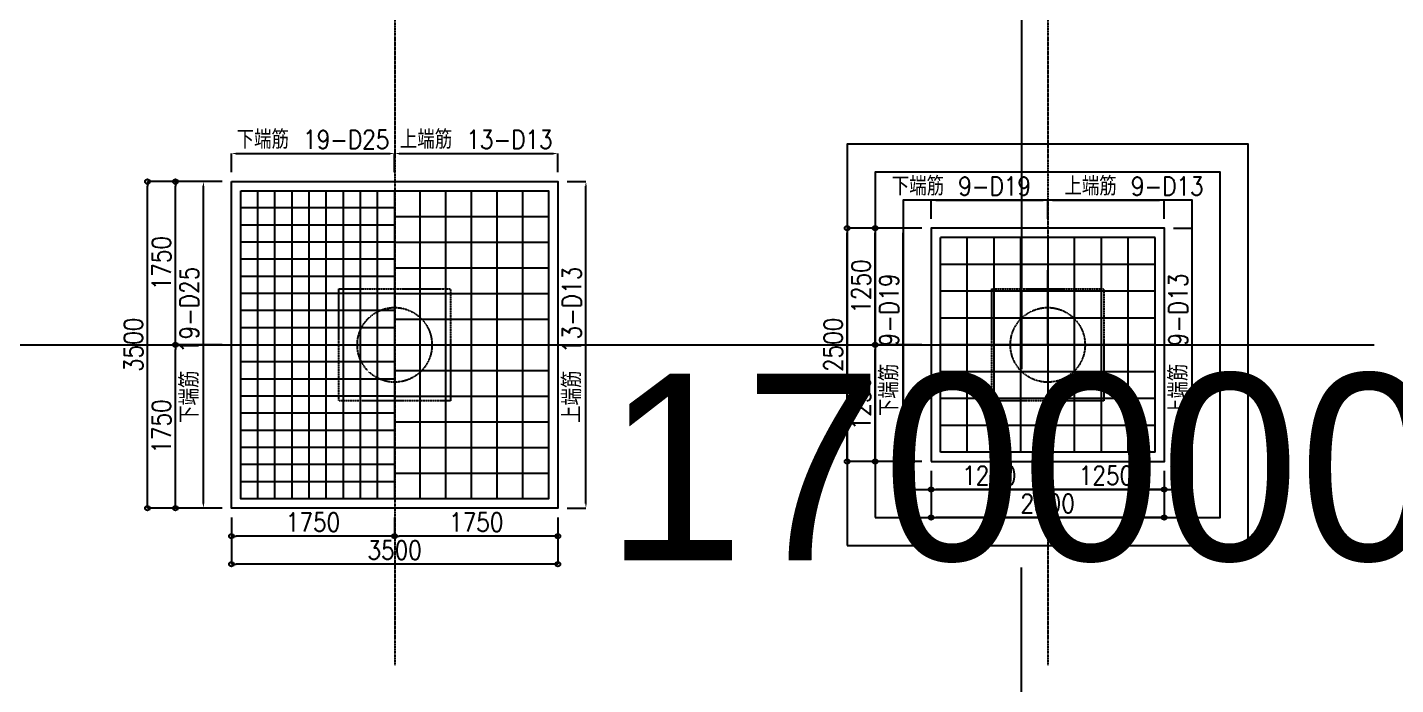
# Model space of a CAD drawing. Extents: x -668440 to 1010955, y -1678500 to 210463.
# Drawn here: x -119904 to -46573, y -96589 to -61376 of the extents above; entities that cross this region are included whole.
import ezdxf

# ---------------------------------------------------------------- set-up
doc = ezdxf.new("R2010")
doc.units = 0
doc.header["$MEASUREMENT"] = 0
doc.linetypes.add('CENTER', pattern=[2, 1.25, -0.25, 0.25, -0.25])
doc.linetypes.add('DASHED1', pattern=[2.5, 1.25, -1.25])
doc.layers.get('0').update_dxf_attribs({"color": 3, "linetype": 'CONTINUOUS'})
doc.layers.get('Defpoints').update_dxf_attribs({"color": 251, "linetype": 'CONTINUOUS'})
doc.layers.add('99_レイアウト枠', color=251, linetype='CONTINUOUS', plot=False)
for name, color, linetype in [('Bフーチング', 6, 'CONTINUOUS'), ('RC柱', 7, 'CONTINUOUS'), ('RC鉄筋', 4, 'CONTINUOUS'), ('RC鉄筋文字', 4, 'CONTINUOUS'), ('寸法', 3, 'CONTINUOUS'), ('通り芯', 3, 'CENTER')]:
    doc.layers.add(name, color=color, linetype=linetype)
doc.styles.add('DRACAD', font='txt', dxfattribs={"width": 0.85, "bigfont": 'extfont2'})
doc.styles.get("Standard").update_dxf_attribs({"font": 'Osaka.ttc'})
doc.dimstyles.new('MYDIM', dxfattribs={"dimtxt": 120, "dimasz": 20, "dimexe": 1.25, "dimexo": 50, "dimgap": 50, "dimtad": 1, "dimdec": 4, "dimdsep": 46, "dimtxsty": 'DRACAD', "dimblk": 'ORIGIN', "dimcen": 2.5, "dimadec": 0, "dimazin": 0, "dimtfac": 1, "dimtdec": 4, "dimtmove": 0, "dimatfit": 3, "dimfxl": 1, "dimtolj": 1, "dimtzin": 0, "dimarcsym": 0})
doc.dimstyles.get("Standard").update_dxf_attribs({"dimtxt": 0.18, "dimasz": 0.18, "dimexe": 0.18, "dimexo": 0.0625, "dimgap": 0.09, "dimtad": 0, "dimtih": 1, "dimtoh": 1, "dimdec": 4, "dimzin": 0, "dimdsep": 46, "dimtxsty": 'Standard', "dimcen": 0.09, "dimadec": 0, "dimazin": 0, "dimtfac": 1, "dimtdec": 4, "dimtofl": 0, "dimtmove": 0, "dimatfit": 3, "dimfxl": 1, "dimtolj": 1, "dimtzin": 0, "dimarcsym": 0})

# ---------------------------------------------------------------- blocks, each defined once
blk = doc.blocks.new('*D7831')
at = {"layer": '99_レイアウト枠', "color": 0, "lineweight": -2}
for p, q in [((0, 0), (-66617, 0)), ((-66616, 0), (-66616, -79695)), ((-66616, -170000), (-66616, -90305)), ((0, -170000), (-66617, -170000))]:
    blk.add_line(p, q, dxfattribs=at)
at = {"layer": '99_レイアウト枠', "color": 0}
for points in [[(-66616, 0), (-66616, 0), (-66616, 0)], [(-66616, -170000), (-66616, -170000), (-66616, -170000)]]:
    blk.add_solid(points, dxfattribs=at)
at = {"layer": 'Defpoints', "color": 0}
for p in [(0, 0), (-66616, -170000), (0, -170000)]:
    blk.add_point(p, dxfattribs=at)
at = {"layer": '99_レイアウト枠', "color": 0, "insert": (-66616, -85000), "char_height": 10000, "attachment_point": 5}
blk.add_mtext('\\A1;170000', dxfattribs=at)
blk = doc.blocks.new('*D9841')
at = {"layer": 'Defpoints', "color": 0}
for p in [(-104063, -45012), (-105313, -45312), (-104063, -45312)]:
    blk.add_point(p, dxfattribs=at)
at = {"layer": 'RC鉄筋文字', "color": 0, "lineweight": -2}
for p, q in [((-105313, -45212), (-105313, -45012)), ((-105263, -45012), (-104113, -45012)), ((-104063, -45212), (-104063, -45012))]:
    blk.add_line(p, q, dxfattribs=at)
at = {"layer": 'RC鉄筋文字', "color": 0}
for points in [[(-105263, -45004), (-105263, -45021), (-105313, -45012)], [(-104113, -45021), (-104113, -45004), (-104063, -45012)]]:
    blk.add_solid(points, dxfattribs=at)
at = {"layer": 'RC鉄筋文字', "color": 0, "insert": (-104988, -44862), "char_height": 200, "attachment_point": 5, "style": 'DRACAD'}
blk.add_mtext('\\A1;\\A1;下端筋 9-D19', dxfattribs=at)
blk = doc.blocks.new('_ORIGIN')
at = {"color": 0, "linetype": 'ByBlock', "lineweight": -2}
blk.add_line((0, 0), (-1, 0), dxfattribs=at)
blk.add_circle((0, 0), 0.5, dxfattribs=at)
blk = doc.blocks.new('*D9842')
at = {"layer": 'Defpoints', "color": 0}
for p in [(-105313, -47812), (-102813, -47812), (-105313, -48412)]:
    blk.add_point(p, dxfattribs=at)
at = {"layer": '寸法', "color": 0, "lineweight": -2}
for p, q in [((-105313, -47912), (-105313, -48412)), ((-102813, -47912), (-102813, -48412)), ((-102863, -48412), (-105263, -48412))]:
    blk.add_line(p, q, dxfattribs=at)
at = {"layer": '寸法', "color": 0, "linetype": 'ByBlock', "lineweight": -2, "xscale": 50, "yscale": 50, "zscale": 50, "rotation": 180}
blk.add_blockref('_ORIGIN', (-105313, -48412), dxfattribs=at)
at = {"layer": '寸法', "color": 0, "linetype": 'ByBlock', "lineweight": -2, "xscale": 50, "yscale": 50, "zscale": 50}
blk.add_blockref('_ORIGIN', (-102813, -48412), dxfattribs=at)
at = {"layer": '寸法', "color": 0, "insert": (-104063, -48262), "char_height": 200, "attachment_point": 5, "style": 'DRACAD'}
blk.add_mtext('\\A1;2500', dxfattribs=at)
blk = doc.blocks.new('*D9843')
at = {"layer": 'Defpoints', "color": 0}
for p in [(-104063, -47812), (-102813, -47812), (-104063, -48112)]:
    blk.add_point(p, dxfattribs=at)
at = {"layer": '寸法', "color": 0, "lineweight": -2}
for p, q in [((-104063, -47912), (-104063, -48112)), ((-102813, -47912), (-102813, -48112)), ((-102863, -48112), (-104013, -48112))]:
    blk.add_line(p, q, dxfattribs=at)
at = {"layer": '寸法', "color": 0, "linetype": 'ByBlock', "lineweight": -2, "xscale": 50, "yscale": 50, "zscale": 50, "rotation": 180}
blk.add_blockref('_ORIGIN', (-104063, -48112), dxfattribs=at)
at = {"layer": '寸法', "color": 0, "linetype": 'ByBlock', "lineweight": -2, "xscale": 50, "yscale": 50, "zscale": 50}
blk.add_blockref('_ORIGIN', (-102813, -48112), dxfattribs=at)
at = {"layer": '寸法', "color": 0, "insert": (-103438, -47962), "char_height": 200, "attachment_point": 5, "style": 'DRACAD'}
blk.add_mtext('\\A1;1250', dxfattribs=at)
blk = doc.blocks.new('*D9844')
at = {"layer": 'Defpoints', "color": 0}
for p in [(-105313, -47812), (-104063, -47812), (-105313, -48112)]:
    blk.add_point(p, dxfattribs=at)
at = {"layer": '寸法', "color": 0, "lineweight": -2}
for p, q in [((-105313, -47912), (-105313, -48112)), ((-104063, -47912), (-104063, -48112)), ((-104113, -48112), (-105263, -48112))]:
    blk.add_line(p, q, dxfattribs=at)
at = {"layer": '寸法', "color": 0, "linetype": 'ByBlock', "lineweight": -2, "xscale": 50, "yscale": 50, "zscale": 50, "rotation": 180}
blk.add_blockref('_ORIGIN', (-105313, -48112), dxfattribs=at)
at = {"layer": '寸法', "color": 0, "linetype": 'ByBlock', "lineweight": -2, "xscale": 50, "yscale": 50, "zscale": 50}
blk.add_blockref('_ORIGIN', (-104063, -48112), dxfattribs=at)
at = {"layer": '寸法', "color": 0, "insert": (-104688, -47962), "char_height": 200, "attachment_point": 5, "style": 'DRACAD'}
blk.add_mtext('\\A1;1250', dxfattribs=at)
blk = doc.blocks.new('*D9845')
at = {"layer": 'Defpoints', "color": 0}
for p in [(-105613, -45312), (-105313, -45312), (-105313, -47812)]:
    blk.add_point(p, dxfattribs=at)
at = {"layer": 'RC鉄筋文字', "color": 0, "lineweight": -2}
for p, q in [((-105413, -45312), (-105613, -45312)), ((-105613, -47762), (-105613, -45362)), ((-105413, -47812), (-105613, -47812))]:
    blk.add_line(p, q, dxfattribs=at)
at = {"layer": 'RC鉄筋文字', "color": 0}
for points in [[(-105604, -45362), (-105621, -45362), (-105613, -45312)], [(-105621, -47762), (-105604, -47762), (-105613, -47812)]]:
    blk.add_solid(points, dxfattribs=at)
at = {"layer": 'RC鉄筋文字', "color": 0, "insert": (-105763, -46562), "char_height": 200, "attachment_point": 5, "rotation": 90, "style": 'DRACAD'}
blk.add_mtext('\\A1;\\A1;下端筋\u30009-D19', dxfattribs=at)
blk = doc.blocks.new('*D9846')
at = {"layer": 'Defpoints', "color": 0}
for p in [(-106213, -45312), (-105313, -45312), (-105313, -47812)]:
    blk.add_point(p, dxfattribs=at)
at = {"layer": '寸法', "color": 0, "lineweight": -2}
for p, q in [((-105413, -45312), (-106213, -45312)), ((-106213, -47762), (-106213, -45362)), ((-105413, -47812), (-106213, -47812))]:
    blk.add_line(p, q, dxfattribs=at)
at = {"layer": '寸法', "color": 0, "linetype": 'ByBlock', "lineweight": -2, "xscale": 50, "yscale": 50, "zscale": 50}
for p, rotation in [((-106213, -45312), 90), ((-106213, -47812), 270)]:
    blk.add_blockref('_ORIGIN', p, dxfattribs=dict(at, rotation=rotation))
at = {"layer": '寸法', "color": 0, "insert": (-106363, -46562), "char_height": 200, "attachment_point": 5, "rotation": 90, "style": 'DRACAD'}
blk.add_mtext('\\A1;2500', dxfattribs=at)
blk = doc.blocks.new('*D9847')
at = {"layer": 'Defpoints', "color": 0}
for p in [(-105913, -45312), (-105313, -45312), (-105313, -46562)]:
    blk.add_point(p, dxfattribs=at)
at = {"layer": '寸法', "color": 0, "lineweight": -2}
for p, q in [((-105413, -45312), (-105913, -45312)), ((-105913, -46512), (-105913, -45362)), ((-105413, -46562), (-105913, -46562))]:
    blk.add_line(p, q, dxfattribs=at)
at = {"layer": '寸法', "color": 0, "linetype": 'ByBlock', "lineweight": -2, "xscale": 50, "yscale": 50, "zscale": 50}
for p, rotation in [((-105913, -45312), 90), ((-105913, -46562), 270)]:
    blk.add_blockref('_ORIGIN', p, dxfattribs=dict(at, rotation=rotation))
at = {"layer": '寸法', "color": 0, "insert": (-106063, -45937), "char_height": 200, "attachment_point": 5, "rotation": 90, "style": 'DRACAD'}
blk.add_mtext('\\A1;1250', dxfattribs=at)
blk = doc.blocks.new('*D9848')
at = {"layer": 'Defpoints', "color": 0}
for p in [(-105913, -46562), (-105313, -46562), (-105313, -47812)]:
    blk.add_point(p, dxfattribs=at)
at = {"layer": '寸法', "color": 0, "lineweight": -2}
for p, q in [((-105413, -46562), (-105913, -46562)), ((-105913, -47762), (-105913, -46612)), ((-105413, -47812), (-105913, -47812))]:
    blk.add_line(p, q, dxfattribs=at)
at = {"layer": '寸法', "color": 0, "linetype": 'ByBlock', "lineweight": -2, "xscale": 50, "yscale": 50, "zscale": 50}
for p, rotation in [((-105913, -46562), 90), ((-105913, -47812), 270)]:
    blk.add_blockref('_ORIGIN', p, dxfattribs=dict(at, rotation=rotation))
at = {"layer": '寸法', "color": 0, "insert": (-106063, -47187), "char_height": 200, "attachment_point": 5, "rotation": 90, "style": 'DRACAD'}
blk.add_mtext('\\A1;1250', dxfattribs=at)
blk = doc.blocks.new('*D9849')
at = {"layer": 'Defpoints', "color": 0}
for p in [(-102813, -45012), (-104063, -45312), (-102813, -45312)]:
    blk.add_point(p, dxfattribs=at)
at = {"layer": 'RC鉄筋文字', "color": 0, "lineweight": -2}
for p, q in [((-104063, -45212), (-104063, -45012)), ((-104013, -45012), (-102863, -45012)), ((-102813, -45212), (-102813, -45012))]:
    blk.add_line(p, q, dxfattribs=at)
at = {"layer": 'RC鉄筋文字', "color": 0}
for points in [[(-104013, -45004), (-104013, -45021), (-104063, -45012)], [(-102863, -45021), (-102863, -45004), (-102813, -45012)]]:
    blk.add_solid(points, dxfattribs=at)
at = {"layer": 'RC鉄筋文字', "color": 0, "insert": (-103138, -44862), "char_height": 200, "attachment_point": 5, "style": 'DRACAD'}
blk.add_mtext('\\A1;\\A1;上端筋 9-D13', dxfattribs=at)
blk = doc.blocks.new('*D9850')
at = {"layer": 'Defpoints', "color": 0}
for p in [(-102813, -45312), (-102513, -45312), (-102813, -47812)]:
    blk.add_point(p, dxfattribs=at)
at = {"layer": 'RC鉄筋文字', "color": 0, "lineweight": -2}
for p, q in [((-102713, -45312), (-102513, -45312)), ((-102513, -47762), (-102513, -45362)), ((-102713, -47812), (-102513, -47812))]:
    blk.add_line(p, q, dxfattribs=at)
at = {"layer": 'RC鉄筋文字', "color": 0}
for points in [[(-102504, -45362), (-102521, -45362), (-102513, -45312)], [(-102521, -47762), (-102504, -47762), (-102513, -47812)]]:
    blk.add_solid(points, dxfattribs=at)
at = {"layer": 'RC鉄筋文字', "color": 0, "insert": (-102663, -46562), "char_height": 200, "attachment_point": 5, "rotation": 90, "style": 'DRACAD'}
blk.add_mtext('\\A1;\\A1;上端筋\u30009-D13', dxfattribs=at)
blk = doc.blocks.new('*D9927')
at = {"layer": 'Defpoints', "color": 0}
for p in [(-112813, -48312), (-109313, -48312), (-112813, -48912)]:
    blk.add_point(p, dxfattribs=at)
at = {"layer": '寸法', "color": 0, "lineweight": -2}
for p, q in [((-112813, -48412), (-112813, -48912)), ((-109313, -48412), (-109313, -48912)), ((-109363, -48912), (-112763, -48912))]:
    blk.add_line(p, q, dxfattribs=at)
at = {"layer": '寸法', "color": 0, "linetype": 'ByBlock', "lineweight": -2, "xscale": 50, "yscale": 50, "zscale": 50, "rotation": 180}
blk.add_blockref('_ORIGIN', (-112813, -48912), dxfattribs=at)
at = {"layer": '寸法', "color": 0, "linetype": 'ByBlock', "lineweight": -2, "xscale": 50, "yscale": 50, "zscale": 50}
blk.add_blockref('_ORIGIN', (-109313, -48912), dxfattribs=at)
at = {"layer": '寸法', "color": 0, "insert": (-111063, -48762), "char_height": 200, "attachment_point": 5, "style": 'DRACAD'}
blk.add_mtext('\\A1;3500', dxfattribs=at)
blk = doc.blocks.new('*D9928')
at = {"layer": 'Defpoints', "color": 0}
for p in [(-111063, -48312), (-109313, -48312), (-111063, -48612)]:
    blk.add_point(p, dxfattribs=at)
at = {"layer": '寸法', "color": 0, "lineweight": -2}
for p, q in [((-111063, -48412), (-111063, -48612)), ((-109313, -48412), (-109313, -48612)), ((-109363, -48612), (-111013, -48612))]:
    blk.add_line(p, q, dxfattribs=at)
at = {"layer": '寸法', "color": 0, "linetype": 'ByBlock', "lineweight": -2, "xscale": 50, "yscale": 50, "zscale": 50, "rotation": 180}
blk.add_blockref('_ORIGIN', (-111063, -48612), dxfattribs=at)
at = {"layer": '寸法', "color": 0, "linetype": 'ByBlock', "lineweight": -2, "xscale": 50, "yscale": 50, "zscale": 50}
blk.add_blockref('_ORIGIN', (-109313, -48612), dxfattribs=at)
at = {"layer": '寸法', "color": 0, "insert": (-110188, -48462), "char_height": 200, "attachment_point": 5, "style": 'DRACAD'}
blk.add_mtext('\\A1;1750', dxfattribs=at)
blk = doc.blocks.new('*D9929')
at = {"layer": 'Defpoints', "color": 0}
for p in [(-112813, -48312), (-111063, -48312), (-112813, -48612)]:
    blk.add_point(p, dxfattribs=at)
at = {"layer": '寸法', "color": 0, "lineweight": -2}
for p, q in [((-112813, -48412), (-112813, -48612)), ((-111063, -48412), (-111063, -48612)), ((-111113, -48612), (-112763, -48612))]:
    blk.add_line(p, q, dxfattribs=at)
at = {"layer": '寸法', "color": 0, "linetype": 'ByBlock', "lineweight": -2, "xscale": 50, "yscale": 50, "zscale": 50, "rotation": 180}
blk.add_blockref('_ORIGIN', (-112813, -48612), dxfattribs=at)
at = {"layer": '寸法', "color": 0, "linetype": 'ByBlock', "lineweight": -2, "xscale": 50, "yscale": 50, "zscale": 50}
blk.add_blockref('_ORIGIN', (-111063, -48612), dxfattribs=at)
at = {"layer": '寸法', "color": 0, "insert": (-111938, -48462), "char_height": 200, "attachment_point": 5, "style": 'DRACAD'}
blk.add_mtext('\\A1;1750', dxfattribs=at)
blk = doc.blocks.new('*D9930')
at = {"layer": 'Defpoints', "color": 0}
for p in [(-109313, -44812), (-109013, -44812), (-109313, -48312)]:
    blk.add_point(p, dxfattribs=at)
at = {"layer": 'RC鉄筋文字', "color": 0, "lineweight": -2}
for p, q in [((-109213, -44812), (-109013, -44812)), ((-109013, -48262), (-109013, -44862)), ((-109213, -48312), (-109013, -48312))]:
    blk.add_line(p, q, dxfattribs=at)
at = {"layer": 'RC鉄筋文字', "color": 0}
for points in [[(-109004, -44862), (-109021, -44862), (-109013, -44812)], [(-109021, -48262), (-109004, -48262), (-109013, -48312)]]:
    blk.add_solid(points, dxfattribs=at)
at = {"layer": 'RC鉄筋文字', "color": 0, "insert": (-109163, -46562), "char_height": 200, "attachment_point": 5, "rotation": 90, "style": 'DRACAD'}
blk.add_mtext('\\A1;\\A1;上端筋\u300013-D13', dxfattribs=at)
blk = doc.blocks.new('*D9931')
at = {"layer": 'Defpoints', "color": 0}
for p in [(-111063, -44512), (-112813, -44812), (-111063, -44812)]:
    blk.add_point(p, dxfattribs=at)
at = {"layer": 'RC鉄筋文字', "color": 0, "lineweight": -2}
for p, q in [((-112813, -44712), (-112813, -44512)), ((-112763, -44512), (-111113, -44512)), ((-111063, -44712), (-111063, -44512))]:
    blk.add_line(p, q, dxfattribs=at)
at = {"layer": 'RC鉄筋文字', "color": 0}
for points in [[(-112763, -44504), (-112763, -44521), (-112813, -44512)], [(-111113, -44521), (-111113, -44504), (-111063, -44512)]]:
    blk.add_solid(points, dxfattribs=at)
at = {"layer": 'RC鉄筋文字', "color": 0, "insert": (-111938, -44362), "char_height": 200, "attachment_point": 5, "style": 'DRACAD'}
blk.add_mtext('\\A1;\\A1;下端筋 19-D25', dxfattribs=at)
blk = doc.blocks.new('*D9932')
at = {"layer": 'Defpoints', "color": 0}
for p in [(-113113, -44812), (-112813, -44812), (-112813, -48312)]:
    blk.add_point(p, dxfattribs=at)
at = {"layer": 'RC鉄筋文字', "color": 0, "lineweight": -2}
for p, q in [((-112913, -44812), (-113113, -44812)), ((-113113, -48262), (-113113, -44862)), ((-112913, -48312), (-113113, -48312))]:
    blk.add_line(p, q, dxfattribs=at)
at = {"layer": 'RC鉄筋文字', "color": 0}
for points in [[(-113104, -44862), (-113121, -44862), (-113113, -44812)], [(-113121, -48262), (-113104, -48262), (-113113, -48312)]]:
    blk.add_solid(points, dxfattribs=at)
at = {"layer": 'RC鉄筋文字', "color": 0, "insert": (-113263, -46562), "char_height": 200, "attachment_point": 5, "rotation": 90, "style": 'DRACAD'}
blk.add_mtext('\\A1;\\A1;下端筋\u300019-D25', dxfattribs=at)
blk = doc.blocks.new('*D9933')
at = {"layer": 'Defpoints', "color": 0}
for p in [(-113713, -44812), (-112813, -44812), (-112813, -48312)]:
    blk.add_point(p, dxfattribs=at)
at = {"layer": '寸法', "color": 0, "lineweight": -2}
for p, q in [((-112913, -44812), (-113713, -44812)), ((-113713, -48262), (-113713, -44862)), ((-112913, -48312), (-113713, -48312))]:
    blk.add_line(p, q, dxfattribs=at)
at = {"layer": '寸法', "color": 0, "linetype": 'ByBlock', "lineweight": -2, "xscale": 50, "yscale": 50, "zscale": 50}
for p, rotation in [((-113713, -44812), 90), ((-113713, -48312), 270)]:
    blk.add_blockref('_ORIGIN', p, dxfattribs=dict(at, rotation=rotation))
at = {"layer": '寸法', "color": 0, "insert": (-113863, -46562), "char_height": 200, "attachment_point": 5, "rotation": 90, "style": 'DRACAD'}
blk.add_mtext('\\A1;3500', dxfattribs=at)
blk = doc.blocks.new('*D9934')
at = {"layer": 'Defpoints', "color": 0}
for p in [(-113413, -44812), (-112813, -44812), (-112813, -46562)]:
    blk.add_point(p, dxfattribs=at)
at = {"layer": '寸法', "color": 0, "lineweight": -2}
for p, q in [((-112913, -44812), (-113413, -44812)), ((-113413, -46512), (-113413, -44862)), ((-112913, -46562), (-113413, -46562))]:
    blk.add_line(p, q, dxfattribs=at)
at = {"layer": '寸法', "color": 0, "linetype": 'ByBlock', "lineweight": -2, "xscale": 50, "yscale": 50, "zscale": 50}
for p, rotation in [((-113413, -44812), 90), ((-113413, -46562), 270)]:
    blk.add_blockref('_ORIGIN', p, dxfattribs=dict(at, rotation=rotation))
at = {"layer": '寸法', "color": 0, "insert": (-113563, -45687), "char_height": 200, "attachment_point": 5, "rotation": 90, "style": 'DRACAD'}
blk.add_mtext('\\A1;1750', dxfattribs=at)
blk = doc.blocks.new('*D9935')
at = {"layer": 'Defpoints', "color": 0}
for p in [(-113413, -46562), (-112813, -46562), (-112813, -48312)]:
    blk.add_point(p, dxfattribs=at)
at = {"layer": '寸法', "color": 0, "lineweight": -2}
for p, q in [((-112913, -46562), (-113413, -46562)), ((-113413, -48262), (-113413, -46612)), ((-112913, -48312), (-113413, -48312))]:
    blk.add_line(p, q, dxfattribs=at)
at = {"layer": '寸法', "color": 0, "linetype": 'ByBlock', "lineweight": -2, "xscale": 50, "yscale": 50, "zscale": 50}
for p, rotation in [((-113413, -46562), 90), ((-113413, -48312), 270)]:
    blk.add_blockref('_ORIGIN', p, dxfattribs=dict(at, rotation=rotation))
at = {"layer": '寸法', "color": 0, "insert": (-113563, -47437), "char_height": 200, "attachment_point": 5, "rotation": 90, "style": 'DRACAD'}
blk.add_mtext('\\A1;1750', dxfattribs=at)
blk = doc.blocks.new('*D9936')
at = {"layer": 'Defpoints', "color": 0}
for p in [(-109313, -44512), (-111063, -44812), (-109313, -44812)]:
    blk.add_point(p, dxfattribs=at)
at = {"layer": 'RC鉄筋文字', "color": 0, "lineweight": -2}
for p, q in [((-111063, -44712), (-111063, -44512)), ((-111013, -44512), (-109363, -44512)), ((-109313, -44712), (-109313, -44512))]:
    blk.add_line(p, q, dxfattribs=at)
at = {"layer": 'RC鉄筋文字', "color": 0}
for points in [[(-111013, -44504), (-111013, -44521), (-111063, -44512)], [(-109363, -44521), (-109363, -44504), (-109313, -44512)]]:
    blk.add_solid(points, dxfattribs=at)
at = {"layer": 'RC鉄筋文字', "color": 0, "insert": (-110188, -44362), "char_height": 200, "attachment_point": 5, "style": 'DRACAD'}
blk.add_mtext('\\A1;\\A1;上端筋 13-D13', dxfattribs=at)
blk = doc.blocks.new('基礎配筋図')
at = {"layer": 'Bフーチング'}
for points in [[(-112812.65046, -44812.28447), (-109312.65046, -44812.28447), (-109312.65046, -48312.28447), (-112812.65046, -48312.28447)], [(-105312.65046, -47812.28447), (-102812.65046, -47812.28447), (-102812.65046, -45312.28447), (-105312.65046, -45312.28447)]]:
    blk.add_lwpolyline(points, close=True, dxfattribs=at)
at = {"layer": 'Defpoints'}
blk.add_line((-138883.64033, -46562.28447), (-100562.65046, -46562.28447), dxfattribs=at)
for points in [[(-106212.65046, -48712.28447), (-101912.65046, -48712.28447), (-101912.65046, -44412.28447), (-106212.65046, -44412.28447)], [(-105912.65046, -48412.28447), (-102212.65046, -48412.28447), (-102212.65046, -44712.28447), (-105912.65046, -44712.28447)], [(-105612.65046, -48112.28447), (-102512.65046, -48112.28447), (-102512.65046, -45012.28447), (-105612.65046, -45012.28447)]]:
    blk.add_lwpolyline(points, close=True, dxfattribs=at)
at = {"layer": 'Defpoints', "linetype": 'DASHED1'}
for centre in [(-111062.65046, -46562.28447), (-104062.65046, -46562.28447)]:
    blk.add_circle(centre, 400, dxfattribs=at)
at = {"layer": 'RC柱', "linetype": 'DASHED1'}
for points in [[(-111662.65046, -45962.28447), (-110462.65046, -45962.28447), (-110462.65046, -47162.28447), (-111662.65046, -47162.28447)], [(-104662.65046, -45962.28447), (-103462.65046, -45962.28447), (-103462.65046, -47162.28447), (-104662.65046, -47162.28447)]]:
    blk.add_lwpolyline(points, close=True, dxfattribs=at)
at = {"layer": 'RC鉄筋'}
for p, q in [((-112529.31712, -48212.28447), (-112529.31712, -44912.28447)), ((-112345.98379, -48212.28447), (-112345.98379, -44912.28447)), ((-112162.65046, -48212.28447), (-112162.65046, -44912.28447)), ((-111979.31712, -48212.28447), (-111979.31712, -44912.28447)), ((-111795.98379, -48212.28447), (-111795.98379, -44912.28447)), ((-111612.65046, -48212.28447), (-111612.65046, -44912.28447)), ((-111429.31712, -48212.28447), (-111429.31712, -44912.28447)), ((-111245.98379, -48212.28447), (-111245.98379, -44912.28447)), ((-111062.65046, -48212.28447), (-111062.65046, -44912.28447)), ((-110787.65046, -48212.28447), (-110787.65046, -44912.28447)), ((-110512.65046, -48212.28447), (-110512.65046, -44912.28447)), ((-110237.65046, -48212.28447), (-110237.65046, -44912.28447)), ((-109962.65046, -48212.28447), (-109962.65046, -44912.28447)), ((-109687.65046, -48212.28447), (-109687.65046, -44912.28447)), ((-111062.65046, -45095.6178), (-112712.65046, -45095.6178)), ((-111062.65046, -45278.95114), (-112712.65046, -45278.95114)), ((-111062.65046, -45187.28447), (-109412.65046, -45187.28447)), ((-111062.65046, -45462.28447), (-112712.65046, -45462.28447)), ((-111062.65046, -45462.28447), (-109412.65046, -45462.28447)), ((-104062.65046, -45412.28447), (-105212.65046, -45412.28447)), ((-105212.65046, -47712.28447), (-105212.65046, -45412.28447)), ((-104925.15046, -47712.28447), (-104925.15046, -45412.28447)), ((-104637.65046, -47712.28447), (-104637.65046, -45412.28447)), ((-104350.15046, -47712.28447), (-104350.15046, -45412.28447)), ((-104062.65046, -45412.28447), (-104062.65046, -47712.28447)), ((-102912.65046, -45412.28447), (-104062.65046, -45412.28447)), ((-103775.15046, -47712.28447), (-103775.15046, -45412.28447)), ((-103487.65046, -47712.28447), (-103487.65046, -45412.28447)), ((-103200.15046, -47712.28447), (-103200.15046, -45412.28447)), ((-102912.65046, -47712.28447), (-102912.65046, -45412.28447)), ((-111062.65046, -45645.6178), (-112712.65046, -45645.6178)), ((-111062.65046, -45737.28447), (-109412.65046, -45737.28447)), ((-104062.65046, -45699.78447), (-105212.65046, -45699.78447)), ((-102912.65046, -45699.78447), (-104062.65046, -45699.78447)), ((-111062.65046, -45828.95114), (-112712.65046, -45828.95114)), ((-104062.65046, -46562.28447), (-104062.65046, -45762.28447)), ((-111062.65046, -46012.28447), (-112712.65046, -46012.28447)), ((-111062.65046, -46012.28447), (-109412.65046, -46012.28447)), ((-104062.65046, -45987.28447), (-105212.65046, -45987.28447)), ((-102912.65046, -45987.28447), (-104062.65046, -45987.28447)), ((-111062.65046, -46195.6178), (-112712.65046, -46195.6178)), ((-111062.65046, -46287.28447), (-109412.65046, -46287.28447)), ((-104062.65046, -46274.78447), (-105212.65046, -46274.78447)), ((-102912.65046, -46274.78447), (-104062.65046, -46274.78447)), ((-111062.65046, -46378.95114), (-112712.65046, -46378.95114)), ((-112712.65046, -46562.28447), (-109412.65046, -46562.28447)), ((-104062.65046, -46562.28447), (-105212.65046, -46562.28447)), ((-102912.65046, -46562.28447), (-104062.65046, -46562.28447)), ((-111062.65046, -46745.6178), (-112712.65046, -46745.6178)), ((-111062.65046, -46928.95114), (-112712.65046, -46928.95114)), ((-111062.65046, -46837.28447), (-109412.65046, -46837.28447)), ((-104062.65046, -46849.78447), (-105212.65046, -46849.78447)), ((-102912.65046, -46849.78447), (-104062.65046, -46849.78447)), ((-111062.65046, -47112.28447), (-112712.65046, -47112.28447)), ((-111062.65046, -47112.28447), (-109412.65046, -47112.28447)), ((-104062.65046, -47137.28447), (-105212.65046, -47137.28447)), ((-102912.65046, -47137.28447), (-104062.65046, -47137.28447)), ((-111062.65046, -47295.6178), (-112712.65046, -47295.6178)), ((-111062.65046, -47478.95114), (-112712.65046, -47478.95114)), ((-111062.65046, -47387.28447), (-109412.65046, -47387.28447)), ((-104062.65046, -47424.78447), (-105212.65046, -47424.78447)), ((-102912.65046, -47424.78447), (-104062.65046, -47424.78447)), ((-111062.65046, -47662.28447), (-112712.65046, -47662.28447)), ((-111062.65046, -47662.28447), (-109412.65046, -47662.28447)), ((-104062.65046, -47712.28447), (-105212.65046, -47712.28447)), ((-102912.65046, -47712.28447), (-104062.65046, -47712.28447)), ((-111062.65046, -47845.6178), (-112712.65046, -47845.6178)), ((-111062.65046, -47937.28447), (-109412.65046, -47937.28447)), ((-111062.65046, -48028.95114), (-112712.65046, -48028.95114))]:
    blk.add_line(p, q, dxfattribs=at)
blk.add_lwpolyline([(-112712.65046, -44912.28447), (-109412.65046, -44912.28447), (-109412.65046, -48212.28447), (-112712.65046, -48212.28447)], close=True, dxfattribs=at)
at = {"layer": '通り芯'}
for p, q in [((-111062.65046, -36996.08615), (-111062.65046, -49996.08615)), ((-104062.65046, -36996.08615), (-104062.65046, -49996.08615))]:
    blk.add_line(p, q, dxfattribs=at)
at = {"layer": 'RC鉄筋文字'}
for base, p1, p2, text, override, picture, middle in [((-111062.65046, -44512.28447), (-112812.65046, -44812.28447, 12), (-111062.65046, -44812.28447, 12), '\\A1;下端筋 19-D25', {"dimtxt": 200, "dimasz": 50, "dimexe": 0, "dimexo": 100, "dimgap": 50, "dimtad": 1, "dimjust": 0, "dimtxsty": 'DRACAD', "dimsah": 1, "dimtmove": 0, "dimtfill": 0, "dimtfillclr": 0}, '*D9931', (-111937.65046, -44512.28447)), ((-104062.65046, -45012.28447), (-105312.65046, -45312.28447, 12), (-104062.65046, -45312.28447, 12), '\\A1;下端筋 9-D19', {"dimtxt": 200, "dimasz": 50, "dimexe": 0, "dimexo": 100, "dimgap": 50, "dimtxsty": 'DRACAD', "dimsah": 1, "dimtmove": 0, "dimtfill": 0, "dimtfillclr": 0}, '*D9841', (-104987.65046, -45012.28447)), ((-102812.65046, -45012.28447), (-104062.65046, -45312.28447, 12), (-102812.65046, -45312.28447, 12), '\\A1;上端筋 9-D13', {"dimtxt": 200, "dimasz": 50, "dimexe": 0, "dimexo": 100, "dimgap": 50, "dimtxsty": 'DRACAD', "dimsah": 1, "dimtmove": 0, "dimtfill": 0, "dimtfillclr": 0}, '*D9849', (-103137.65046, -45012.28447))]:
    dim = blk.add_linear_dim(base=base, p1=p1, p2=p2, text=text, dimstyle='MYDIM', override=override, dxfattribs=at)
    dim.commit()
    dim.dimension.update_dxf_attribs({"geometry": picture, "text_midpoint": middle, "dimtype": 160})
dim = blk.add_linear_dim(base=(-109312.65046, -44512.28447), p1=(-111062.65046, -44812.28447, 12), p2=(-109312.65046, -44812.28447, 12), text='\\A1;上端筋 13-D13', dimstyle='MYDIM', override={"dimtxt": 200, "dimasz": 50, "dimexe": 0, "dimexo": 100, "dimgap": 50, "dimtad": 1, "dimjust": 0, "dimtxsty": 'DRACAD', "dimsah": 1, "dimtmove": 0, "dimtfill": 0, "dimtfillclr": 0}, dxfattribs=at)
dim.commit()
dim.dimension.update_dxf_attribs({"geometry": '*D9936', "text_midpoint": (-110187.65046, -44362.28447)})
for base, p1, p2, text, picture, middle in [((-113112.65046, -44812.28447), (-112812.65046, -48312.28447, 12), (-112812.65046, -44812.28447, 12), '\\A1;下端筋\u300019-D25', '*D9932', (-113262.65046, -46562.28447)), ((-109012.65046, -44812.28447), (-109312.65046, -48312.28447, 12), (-109312.65046, -44812.28447, 12), '\\A1;上端筋\u300013-D13', '*D9930', (-109162.65046, -46562.28447)), ((-105612.65046, -45312.28447), (-105312.65046, -47812.28447, 12), (-105312.65046, -45312.28447, 12), '\\A1;下端筋\u30009-D19', '*D9845', (-105762.65046, -46562.28447)), ((-102512.65046, -45312.28447), (-102812.65046, -47812.28447, 12), (-102812.65046, -45312.28447, 12), '\\A1;上端筋\u30009-D13', '*D9850', (-102662.65046, -46562.28447))]:
    dim = blk.add_linear_dim(base=base, p1=p1, p2=p2, angle=90, text=text, dimstyle='MYDIM', override={"dimtxt": 200, "dimasz": 50, "dimexe": 0, "dimexo": 100, "dimgap": 50, "dimtad": 1, "dimjust": 0, "dimtxsty": 'DRACAD', "dimsah": 1, "dimtmove": 0, "dimtfill": 0, "dimtfillclr": 0}, dxfattribs=at)
    dim.commit()
    dim.dimension.update_dxf_attribs({"geometry": picture, "text_midpoint": middle})
at = {"layer": '寸法'}
for base, p1, p2, angle, picture, middle in [((-113712.65046, -44812.28447), (-112812.65046, -48312.28447, 12), (-112812.65046, -44812.28447, 12), 90, '*D9933', (-113862.65046, -46562.28447)), ((-113412.65046, -44812.28447), (-112812.65046, -46562.28447, 12), (-112812.65046, -44812.28447, 12), 90, '*D9934', (-113562.65046, -45687.28447)), ((-106212.65046, -45312.28447), (-105312.65046, -47812.28447, 12), (-105312.65046, -45312.28447, 12), 90, '*D9846', (-106362.65046, -46562.28447)), ((-105912.65046, -45312.28447), (-105312.65046, -46562.28447, 12), (-105312.65046, -45312.28447, 12), 90, '*D9847', (-106062.65046, -45937.28447)), ((-113412.65046, -46562.28447), (-112812.65046, -48312.28447, 12), (-112812.65046, -46562.28447, 12), 90, '*D9935', (-113562.65046, -47437.28447)), ((-105912.65046, -46562.28447), (-105312.65046, -47812.28447, 12), (-105312.65046, -46562.28447, 12), 90, '*D9848', (-106062.65046, -47187.28447)), ((-105312.65046, -48412.28447), (-102812.65046, -47812.28447, 12), (-105312.65046, -47812.28447, 12), 180, '*D9842', (-104062.65046, -48262.28447)), ((-105312.65046, -48112.28447), (-104062.65046, -47812.28447, 12), (-105312.65046, -47812.28447, 12), 180, '*D9844', (-104687.65046, -47962.28447)), ((-104062.65046, -48112.28447), (-102812.65046, -47812.28447, 12), (-104062.65046, -47812.28447, 12), 180, '*D9843', (-103437.65046, -47962.28447)), ((-112812.65046, -48912.28447), (-109312.65046, -48312.28447, 12), (-112812.65046, -48312.28447, 12), 180, '*D9927', (-111062.65046, -48762.28447)), ((-112812.65046, -48612.28447), (-111062.65046, -48312.28447, 12), (-112812.65046, -48312.28447, 12), 180, '*D9929', (-111937.65046, -48462.28447)), ((-111062.65046, -48612.28447), (-109312.65046, -48312.28447, 12), (-111062.65046, -48312.28447, 12), 180, '*D9928', (-110187.65046, -48462.28447))]:
    dim = blk.add_linear_dim(base=base, p1=p1, p2=p2, angle=angle, dimstyle='MYDIM', override={"dimtxt": 200, "dimasz": 50, "dimexe": 0, "dimexo": 100, "dimgap": 50, "dimtad": 1, "dimjust": 0, "dimtmove": 0}, dxfattribs=at)
    dim.commit()
    dim.dimension.update_dxf_attribs({"geometry": picture, "text_midpoint": middle})

msp = doc.modelspace()

# ---------------------------------------------------------------- block references
at = {"xscale": 5, "yscale": 5, "zscale": 5}
msp.add_blockref('基礎配筋図', (455094.50566, 154425.52164), dxfattribs=at)

# ---------------------------------------------------------------- dimensions: what is measured, and where the dimension line sits
at = {"layer": '99_レイアウト枠'}
dim = msp.add_linear_dim(base=(-66616.43941, -170000), p1=(0, 0), p2=(0, -170000), angle=90, dimstyle='Standard', override={"dimtxt": 10000, "dimdec": 0}, dxfattribs=at)
dim.commit()
dim.dimension.update_dxf_attribs({"geometry": '*D7831', "text_midpoint": (-66616.43941, -85000)})

doc.saveas('drawing.dxf')
